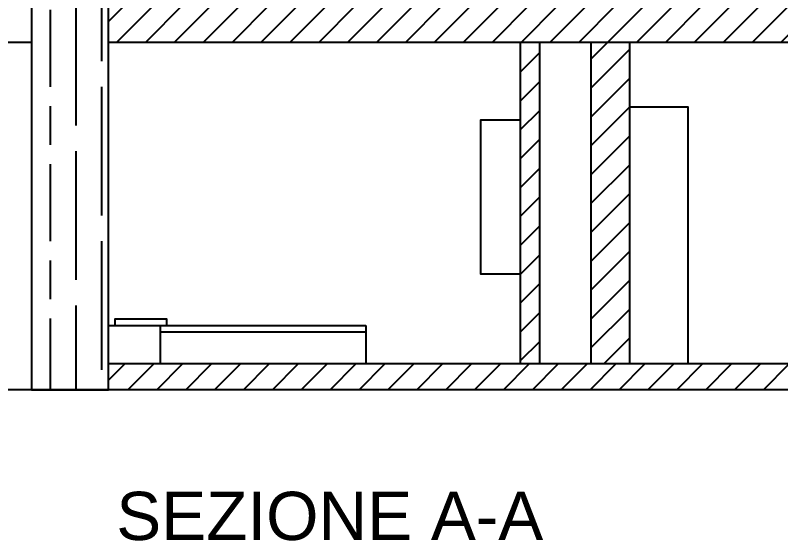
# Model space of a CAD drawing. Header units: centimetres. Extents: x 2004 to 13885, y -3131 to 5891.
# Drawn here: x 6502 to 7096, y 1996 to 2405 of the extents above; entities that cross this region are included whole.
import ezdxf

# ---------------------------------------------------------------- set-up
doc = ezdxf.new("R2010")
doc.units = ezdxf.units.CM
doc.styles.get("Standard").update_dxf_attribs({"font": 'Arial.ttf'})

msp = doc.modelspace()

# ---------------------------------------------------------------- hatches: boundary and pattern name
at = {"transparency": 33554508}
h = msp.add_hatch(dxfattribs=at)
h.set_pattern_fill('GOST_WOOD', color=256, scale=10)
h.set_pattern_definition([(90, (-3571.06, 2249.15), (60, -4e-15), [100, -20]), (90, (-3551.06, 2229.15), (60, -4e-15), [60, -15, 30, -15]), (90, (-3531.06, 2199.15), (60, -4e-15), [100, -20])])
h.paths.add_polyline_path([(6514.15, 2113.79), (6574.15, 2113.79), (6574.15, 2133.79), (6574.15, 2413.79), (6574.15, 2713.79), (6514.15, 2713.79)])
h = msp.add_hatch(dxfattribs=at)
h.set_pattern_fill('ANSI31', color=256, scale=5)
h.set_pattern_definition([(45, (3706.652, 2249.15), (-11.22532, 11.22532), [])])
h.paths.add_polyline_path([(6574.15, 2413.79), (6574.15, 2383.79), (7354.15, 2383.79), (7529.16, 2383.79), (7529.16, 2413.79)])
h.paths.add_polyline_path([(6894.15, 2383.79), (6894.15, 2133.79), (6909.15, 2133.79), (6909.15, 2383.79)])
h.paths.add_polyline_path([(6979.15, 2383.79), (6949.15, 2383.79), (6949.15, 2133.79), (6979.15, 2133.79)])
h.paths.add_polyline_path([(7109.15, 2133.79), (7124.15, 2133.79), (7124.15, 2383.79), (7109.15, 2383.79)])
h.paths.add_polyline_path([(7324.15, 2133.79), (7354.15, 2133.79), (7354.15, 2383.79), (7324.15, 2383.79)])
h = msp.add_hatch(dxfattribs=at)
h.set_pattern_fill('ANSI31', color=256, scale=5)
h.set_pattern_definition([(45, (1156.91, 1328.791), (-11.22532, 11.22532), [])])
h.paths.add_polyline_path([(7529.15, 2133.79), (6574.15, 2133.79), (6574.15, 2113.79), (7529.15, 2113.79)])

# ---------------------------------------------------------------- linework, layer by layer
for p, q in [((6514.15, 2713.79), (6514.15, 2113.79)), ((6514.15, 2383.79), (5914.15, 2383.79)), ((6514.15, 2383.79), (6514.15, 2113.79)), ((7354.15, 2383.79), (6574.15, 2383.79)), ((6894.15, 2133.79), (6894.15, 2383.79)), ((6909.15, 2133.79), (6909.15, 2383.79)), ((6949.15, 2133.79), (6949.15, 2383.79)), ((6979.15, 2133.79), (6979.15, 2383.79)), ((6574.15, 2163.79), (6774.15, 2163.79)), ((6774.15, 2163.79), (6774.15, 2133.79)), ((6614.15, 2158.79), (6774.15, 2158.79)), ((6574.15, 2113.79), (6574.15, 2133.79)), ((7774.15, 2113.79), (5774.15, 2113.79)), ((6514.15, 2113.79), (6574.15, 2113.79)), ((7354.15, 2113.79), (6574.15, 2113.79))]:
    msp.add_line(p, q)
for points in [[(7354.15, 2133.79), (6574.15, 2133.79), (6574.15, 2413.79), (7529.16, 2413.79), (7529.16, 2383.79), (7354.15, 2383.79), (7354.15, 2133.79)], [(6979.15, 2333.79), (7024.15, 2333.79), (7024.15, 2133.79)], [(6893.32, 2203.76), (6863.32, 2203.76), (6863.32, 2323.76), (6893.32, 2323.76)], [(6579.15, 2163.79), (6579.15, 2168.79), (6619.15, 2168.79), (6619.15, 2163.79)], [(6614.15, 2163.79), (6614.15, 2133.79)], [(7354.15, 2113.79), (7529.15, 2113.79), (7529.15, 2133.79), (6574.15, 2133.79)]]:
    msp.add_lwpolyline(points)

# ---------------------------------------------------------------- texts
at = {"insert": (6580.1, 2034.4), "char_height": 37.5, "attachment_point": 1}
msp.add_mtext_dynamic_manual_height_columns('SEZIONE A-A', width=1214.8894, gutter_width=12.5, heights=[0], dxfattribs=at)

doc.saveas('drawing.dxf')
